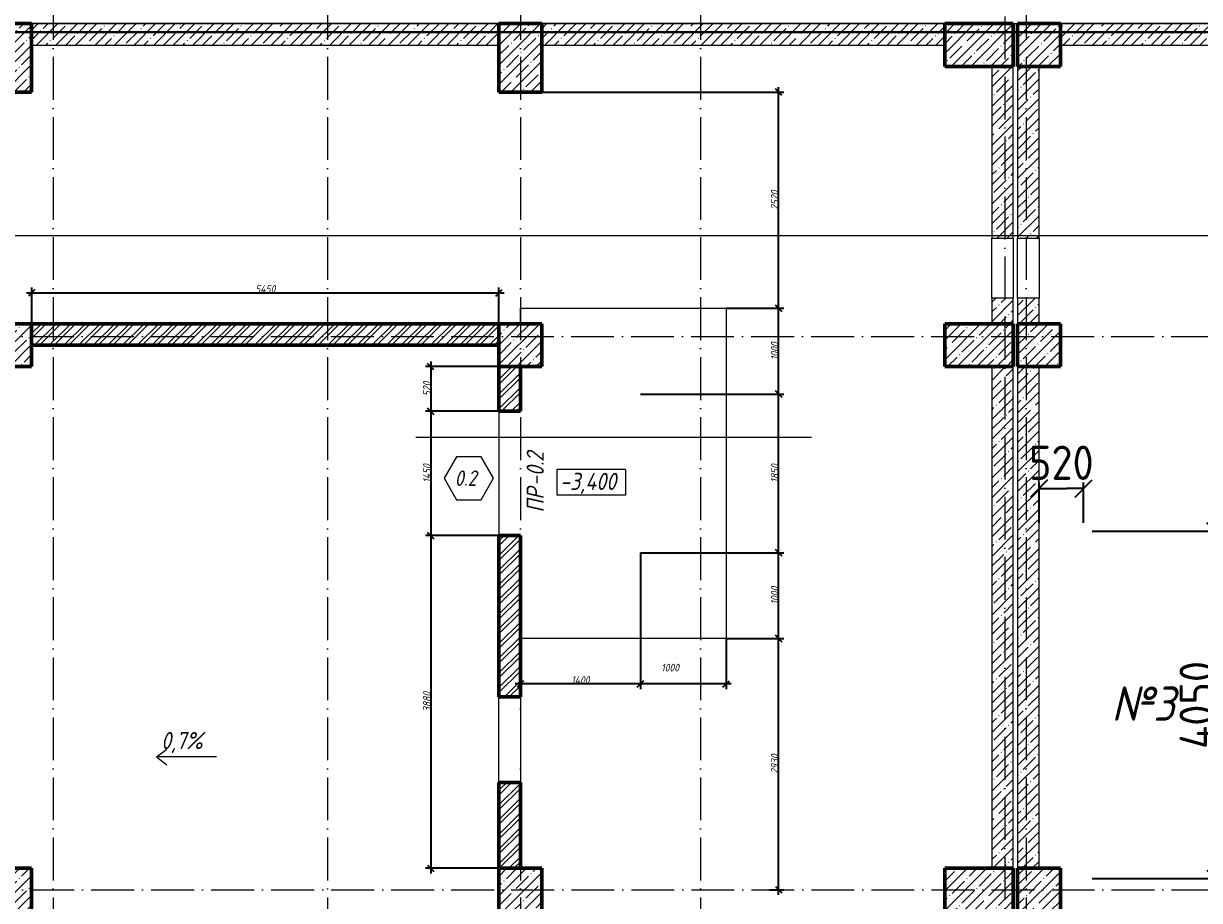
# Model space of a CAD drawing. Header units: millimetres. Extents: x -401725 to 250493, y 305116 to 802890.
# Drawn here: x -287596 to -273880, y 534472 to 544698 of the extents above; entities that cross this region are included whole.
import ezdxf

# ---------------------------------------------------------------- set-up
doc = ezdxf.new("R2010")
doc.units = ezdxf.units.MM
doc.linetypes.add('50_200_ШТРИХ_1Т_ш5_п1_п1_', pattern=[700, 500, -100, 0, -100])
for name, color, linetype, lineweight in [('A-____-____-DIMS', 7, 'Continuous', 9), ('A-DETL-GENF-OTLN-2', 7, 'Continuous', 5), ('A-DOOR-____-IDEN', 7, 'Continuous', 9), ('A-FLOR-____-OTLN', 7, 'Continuous', 9), ('A-GENM-____-IDEN', 7, 'Continuous', 9), ('A-GENM-____-OTLN', 7, 'Continuous', 9), ('A-WALL-____-MCUT-1', 7, 'Continuous', 9), ('A-WALL-____-MCUT-2', 7, 'Continuous', 50), ('A-WALL-____-OTLN', 7, 'Continuous', 9), ('A-WALL-____-PATT-1', 7, 'Continuous', 9), ('A-WALL-FNSH-MCUT-1', 7, 'Continuous', 9), ('G-____-____-DIMS', 7, 'Continuous', 9), ('G-____-____-TEXT', 7, 'Continuous', 9), ('S-COLS-____-MCUT', 7, 'Continuous', 50), ('S-COLS-____-OTLN', 7, 'Continuous', 9), ('S-GRID-____-OTLN-1', 7, '50_200_ШТРИХ_1Т_ш5_п1_п1_', 9), ('Текстовые примечания', 7, 'Continuous', 9)]:
    doc.layers.add(name, color=color, linetype=linetype, lineweight=lineweight)
for name, color, linetype, lineweight, true_color in [('A-DETL-GENF-OTLN-3', 9, 'Continuous', 9, 0x808080), ('A-WALL-____-OTLN-1', 7, 'Continuous', 9, 0x800000), ('A-WALL-____-PATT-2', 7, 'Continuous', 9, 0x787878), ('G-____-____-SYMB-1', 9, 'Continuous', 9, 0x808080)]:
    doc.layers.add(name, color=color, linetype=linetype, lineweight=lineweight, true_color=true_color)
doc.styles.add('ISOCPEUR_I', font='isocpeui.ttf', dxfattribs={"width": 0.9, "height": 2.5})
doc.styles.add('ISOCPEUR_I_2', font='isocpeui.ttf', dxfattribs={"width": 0.85, "height": 2.3})
doc.styles.add('ISOCPEUR_I_3', font='isocpeui.ttf', dxfattribs={"width": 0.85, "height": 2.2})
doc.styles.add('ISOCPEUR_I_4', font='isocpeui.ttf', dxfattribs={"width": 0.85, "height": 2})
doc.styles.add('ISOCPEUR_I_7', font='isocpeui.ttf', dxfattribs={"width": 0.9, "height": 90})
doc.styles.add('СПДС', font='isocpeur.ttf', dxfattribs={"width": 0.9})
doc.dimstyles.new('ISO-1_8_0_9К_СРЕДНИЙ_Кладочные', dxfattribs={"dimscale": 304.8, "dimtxt": 89.638306, "dimasz": 0.246063, "dimexe": 0.19685, "dimexo": 0, "dimgap": 0, "dimtad": 1, "dimdec": 3, "dimrnd": 0.001, "dimdsep": 46, "dimtxsty": 'ISOCPEUR_I_7', "dimblk1": 'OBLIQUE', "dimblk2": 'OBLIQUE', "dimsah": 1, "dimcen": 0.09, "dimdle": 0.19685, "dimazin": 0, "dimtfac": 1, "dimtdec": 4, "dimtix": 1, "dimtmove": 2, "dimatfit": 3, "dimfxl": 1, "dimtvp": 1, "dimtolj": 1, "dimtzin": 0, "dimarcsym": 2})
doc.dimstyles.new('ISO-1_8_0_9К_СРЕДНИЙ_Кладочные_2', dxfattribs={"dimscale": 304.8, "dimtxt": 89.638306, "dimasz": 0.246063, "dimexe": 0.19685, "dimexo": 0, "dimgap": 0, "dimtad": 1, "dimdec": 3, "dimrnd": 0.001, "dimdsep": 46, "dimtxsty": 'ISOCPEUR_I_7', "dimblk1": 'OBLIQUE', "dimblk2": 'OBLIQUE', "dimsah": 1, "dimcen": 0.09, "dimdle": 0.19685, "dimazin": 0, "dimtfac": 1, "dimtdec": 4, "dimtix": 1, "dimtmove": 1, "dimatfit": 3, "dimfxl": 1, "dimtvp": 1, "dimtolj": 1, "dimtzin": 0, "dimarcsym": 2})
doc.dimstyles.new('Размера А3', dxfattribs={"dimtxt": 200, "dimasz": 100, "dimexe": 70, "dimexo": 100, "dimgap": 20, "dimtad": 1, "dimdec": 0, "dimrnd": 10, "dimzin": 0, "dimdsep": 46, "dimtxsty": 'СПДС', "dimblk": 'ARROWHEAD_6', "dimcen": 1, "dimclrd": 256, "dimclre": 256, "dimclrt": 256, "dimazin": 0, "dimtfac": 1, "dimtdec": 0, "dimtmove": 2, "dimatfit": 3, "dimfxl": 1, "dimtolj": 1, "dimtzin": 0, "dimarcsym": 0})
pattern_1 = [(45, (-350751.34, 459015.94), (-85.53659, 85.53659), []), (45, (-350694.32, 459015.94), (-85.53659, 85.53659), [])]
pattern_2 = [(45, (-350751.34, 459015.94), (-114.04925, 114.04925), []), (45, (-350637.3, 459015.94), (-114.04925, 114.04925), [201.612, -40.322, 3.353, -36.97])]

# ---------------------------------------------------------------- blocks, each defined once
blk = doc.blocks.new('BSC_Колонна _Прямоугольная - 500х800-V86-АР1_Кладочный план подвала в осях 1-64_Ю-ЯЯ')
at = {"layer": 'S-COLS-____-OTLN'}
h = blk.add_hatch(dxfattribs=at)
h.set_pattern_fill('FP_102', color=256, style=0, pattern_type=2)
h.set_pattern_definition([(225, (63000, 85281.04), (114.04925, -114.04925), []), (225, (62885.95, 85281.04), (114.04925, -114.04925), [201.613, -40.323, 3.353, -36.97])])
h.paths.add_polyline_path([(250, 400), (-250, 400), (-250, -400), (250, -400)], flags=0)
at = {"layer": 'S-COLS-____-MCUT'}
for p, q in [((250, 400), (-250, 400)), ((-250, 400), (-250, -400)), ((250, -400), (250, 400)), ((-250, -400), (250, -400))]:
    blk.add_line(p, q, dxfattribs=at)
blk = doc.blocks.new('BSC_Колонна _Прямоугольная - 500х800-V87-АР1_Кладочный план подвала в осях 1-64_Ю-ЯЯ')
at = {"layer": 'S-COLS-____-OTLN'}
h = blk.add_hatch(dxfattribs=at)
h.set_pattern_fill('FP_103', color=256, style=0, pattern_type=2)
h.set_pattern_definition([(225, (68950, 85281.04), (114.04925, -114.04925), []), (225, (68835.95, 85281.04), (114.04925, -114.04925), [201.613, -40.323, 3.353, -36.97])])
h.paths.add_polyline_path([(250, 400), (-250, 400), (-250, -400), (250, -400)], flags=0)
at = {"layer": 'S-COLS-____-MCUT'}
for p, q in [((250, 400), (-250, 400)), ((-250, 400), (-250, -400)), ((250, -400), (250, 400)), ((-250, -400), (250, -400))]:
    blk.add_line(p, q, dxfattribs=at)
blk = doc.blocks.new('BSC_Колонна _Прямоугольная - 500х800-V88-АР1_Кладочный план подвала в осях 1-64_Ю-ЯЯ')
at = {"layer": 'S-COLS-____-OTLN'}
h = blk.add_hatch(dxfattribs=at)
h.set_pattern_fill('FP_104', color=256, style=0, pattern_type=2)
h.set_pattern_definition([(315, (-85431.04, 74300), (114.04925, 114.04925), []), (315, (-85431.04, 74185.95), (114.04925, 114.04925), [201.613, -40.323, 3.353, -36.97])])
h.paths.add_polyline_path([(-250, 400), (-250, -400), (250, -400), (250, 400)], flags=0)
at = {"layer": 'S-COLS-____-MCUT'}
for p, q in [((250, 400), (-250, 400)), ((-250, 400), (-250, -400)), ((250, -400), (250, 400)), ((-250, -400), (250, -400))]:
    blk.add_line(p, q, dxfattribs=at)
blk = doc.blocks.new('BSC_Колонна _Прямоугольная - 500х800-V89-АР1_Кладочный план подвала в осях 1-64_Ю-ЯЯ')
at = {"layer": 'S-COLS-____-OTLN'}
h = blk.add_hatch(dxfattribs=at)
h.set_pattern_fill('FP_105', color=256, style=0, pattern_type=2)
h.set_pattern_definition([(315, (-81931.04, 74300), (114.04925, 114.04925), []), (315, (-81931.04, 74185.95), (114.04925, 114.04925), [201.613, -40.323, 3.353, -36.97])])
h.paths.add_polyline_path([(-250, 400), (-250, -400), (250, -400), (250, 400)], flags=0)
at = {"layer": 'S-COLS-____-MCUT'}
for p, q in [((250, 400), (-250, 400)), ((-250, 400), (-250, -400)), ((250, -400), (250, 400)), ((-250, -400), (250, -400))]:
    blk.add_line(p, q, dxfattribs=at)
blk = doc.blocks.new('BSC_Колонна _Прямоугольная - 500х800-V90-АР1_Кладочный план подвала в осях 1-64_Ю-ЯЯ')
at = {"layer": 'S-COLS-____-OTLN'}
h = blk.add_hatch(dxfattribs=at)
h.set_pattern_fill('FP_106', color=256, style=0, pattern_type=2)
h.set_pattern_definition([(315, (-75581.04, 74300), (114.04925, 114.04925), []), (315, (-75581.04, 74185.95), (114.04925, 114.04925), [201.613, -40.323, 3.353, -36.97])])
h.paths.add_polyline_path([(-250, 400), (-250, -400), (250, -400), (250, 400)], flags=0)
at = {"layer": 'S-COLS-____-MCUT'}
for p, q in [((250, 400), (-250, 400)), ((-250, 400), (-250, -400)), ((250, -400), (250, 400)), ((-250, -400), (250, -400))]:
    blk.add_line(p, q, dxfattribs=at)
blk = doc.blocks.new('BSC_Колонна _Прямоугольная - 500х500-V102-АР1_Кладочный план подвала в осях 1-64_Ю-ЯЯ')
at = {"layer": 'S-COLS-____-OTLN'}
h = blk.add_hatch(dxfattribs=at)
h.set_pattern_fill('FP_118', color=256, style=0, pattern_type=2)
h.set_pattern_definition([(45, (-75000, -85431.04), (-114.04925, 114.04925), []), (45, (-74885.95, -85431.04), (-114.04925, 114.04925), [201.613, -40.323, 3.353, -36.97])])
h.paths.add_polyline_path([(-250, -250), (250, -250), (250, 250), (-250, 250)], flags=0)
at = {"layer": 'S-COLS-____-MCUT'}
for p, q in [((250, 250), (-250, 250)), ((-250, 250), (-250, -250)), ((250, -250), (250, 250)), ((-250, -250), (250, -250))]:
    blk.add_line(p, q, dxfattribs=at)
blk = doc.blocks.new('BSC_Колонна _Прямоугольная - 500х500-V103-АР1_Кладочный план подвала в осях 1-64_Ю-ЯЯ')
at = {"layer": 'S-COLS-____-OTLN'}
h = blk.add_hatch(dxfattribs=at)
h.set_pattern_fill('FP_119', color=256, style=0, pattern_type=2)
h.set_pattern_definition([(45, (-75000, -75581.04), (-114.04925, 114.04925), []), (45, (-74885.95, -75581.04), (-114.04925, 114.04925), [201.613, -40.323, 3.353, -36.97])])
h.paths.add_polyline_path([(-250, -250), (250, -250), (250, 250), (-250, 250)], flags=0)
at = {"layer": 'S-COLS-____-MCUT'}
for p, q in [((250, 250), (-250, 250)), ((-250, 250), (-250, -250)), ((250, -250), (250, 250)), ((-250, -250), (250, -250))]:
    blk.add_line(p, q, dxfattribs=at)
blk = doc.blocks.new('BSC_Колонна _Прямоугольная - 500х500-V157-АР1_Кладочный план подвала в осях 1-64_Ю-ЯЯ')
at = {"layer": 'S-COLS-____-OTLN'}
h = blk.add_hatch(dxfattribs=at)
h.set_pattern_fill('FP_174', color=256, style=0, pattern_type=2)
h.set_pattern_definition([(45, (-68950, -81931.04), (-114.04925, 114.04925), []), (45, (-68835.95, -81931.04), (-114.04925, 114.04925), [201.613, -40.323, 3.353, -36.97])])
h.paths.add_polyline_path([(-250, -250), (250, -250), (250, 250), (-250, 250)], flags=0)
at = {"layer": 'S-COLS-____-MCUT'}
for p, q in [((250, 250), (-250, 250)), ((-250, 250), (-250, -250)), ((250, -250), (250, 250)), ((-250, -250), (250, -250))]:
    blk.add_line(p, q, dxfattribs=at)
blk = doc.blocks.new('BSC_Колонна _Прямоугольная - 500х500-V158-АР1_Кладочный план подвала в осях 1-64_Ю-ЯЯ')
at = {"layer": 'S-COLS-____-OTLN'}
h = blk.add_hatch(dxfattribs=at)
h.set_pattern_fill('FP_175', color=256, style=0, pattern_type=2)
h.set_pattern_definition([(45, (-63000, -81931.04), (-114.04925, 114.04925), []), (45, (-62885.95, -81931.04), (-114.04925, 114.04925), [201.613, -40.323, 3.353, -36.97])])
h.paths.add_polyline_path([(-250, -250), (250, -250), (250, 250), (-250, 250)], flags=0)
at = {"layer": 'S-COLS-____-MCUT'}
for p, q in [((250, 250), (-250, 250)), ((-250, 250), (-250, -250)), ((250, -250), (250, 250)), ((-250, -250), (250, -250))]:
    blk.add_line(p, q, dxfattribs=at)
blk = doc.blocks.new('BSC_Колонна _Прямоугольная - 500х500-V160-АР1_Кладочный план подвала в осях 1-64_Ю-ЯЯ')
at = {"layer": 'S-COLS-____-OTLN'}
h = blk.add_hatch(dxfattribs=at)
h.set_pattern_fill('FP_177', color=256, style=0, pattern_type=2)
h.set_pattern_definition([(45, (-68950, -75581.04), (-114.04925, 114.04925), []), (45, (-68835.95, -75581.04), (-114.04925, 114.04925), [201.613, -40.323, 3.353, -36.97])])
h.paths.add_polyline_path([(-250, -250), (250, -250), (250, 250), (-250, 250)], flags=0)
at = {"layer": 'S-COLS-____-MCUT'}
for p, q in [((250, 250), (-250, 250)), ((-250, 250), (-250, -250)), ((250, -250), (250, 250)), ((-250, -250), (250, -250))]:
    blk.add_line(p, q, dxfattribs=at)
blk = doc.blocks.new('BSC_Колонна _Прямоугольная - 500х500-V161-АР1_Кладочный план подвала в осях 1-64_Ю-ЯЯ')
at = {"layer": 'S-COLS-____-OTLN'}
h = blk.add_hatch(dxfattribs=at)
h.set_pattern_fill('FP_178', color=256, style=0, pattern_type=2)
h.set_pattern_definition([(45, (-63000, -75581.04), (-114.04925, 114.04925), []), (45, (-62885.95, -75581.04), (-114.04925, 114.04925), [201.613, -40.323, 3.353, -36.97])])
h.paths.add_polyline_path([(-250, -250), (250, -250), (250, 250), (-250, 250)], flags=0)
at = {"layer": 'S-COLS-____-MCUT'}
for p, q in [((250, 250), (-250, 250)), ((-250, 250), (-250, -250)), ((250, -250), (250, 250)), ((-250, -250), (250, -250))]:
    blk.add_line(p, q, dxfattribs=at)
blk = doc.blocks.new('АР_Перемычка - АР_Перемычка-28769347-АР1_Кладочный план подвала в осях 1-64_Ю-ЯЯ')
at = {"layer": 'A-GENM-____-OTLN'}
blk.add_line((-250, -125), (-243, -125), dxfattribs=at)
blk = doc.blocks.new('DET_L_Имитация разреза_ISO2-5 - Верх-27490002-АР1_Кладочный план подвала в осях 1-64_Ю-ЯЯ')
at = {"layer": 'A-DETL-GENF-OTLN-3'}
blk.add_line((143, 0), (4757, 0), dxfattribs=at)
blk = doc.blocks.new('Высотные отметки - 9_5х3_5_h_-17668430-АР1_Кладочный план подвала в осях 1-64_Ю-ЯЯ')
at = {"layer": 'G-____-____-DIMS'}
for p, q in [((-4, 3), (-4, 0)), ((4, 3), (-4, 3)), ((4, 3), (4, 0)), ((4, 0), (-4, 0))]:
    blk.add_line(p, q, dxfattribs=at)
blk = doc.blocks.new('_Oblique')
at = {"color": 0, "linetype": 'ByBlock', "lineweight": -2}
blk.add_line((-0.5, -0.5), (0.5, 0.5), dxfattribs=at)
blk = doc.blocks.new('*D8441')
at = {"layer": 'A-____-____-DIMS', "color": 0, "lineweight": -2, "transparency": 16777216}
for p, q in [((-278789, 534537), (-278789, 537587)), ((-279401, 537527), (-278729, 537527)), ((-278895, 534597), (-278729, 534597))]:
    blk.add_line(p, q, dxfattribs=at)
at = {"layer": 'Defpoints', "color": 0, "transparency": 16777216}
for p in [(-279401, 537527), (-278789, 537527), (-278895, 534597)]:
    blk.add_point(p, dxfattribs=at)
at = {"layer": 'A-____-____-DIMS', "color": 0, "lineweight": -2, "transparency": 16777216, "xscale": 75, "yscale": 75, "zscale": 75}
for p, rotation in [((-278789, 537527), 90), ((-278789, 534597), 270)]:
    blk.add_blockref('_Oblique', p, dxfattribs=dict(at, rotation=rotation))
at = {"layer": 'A-____-____-DIMS', "color": 0, "transparency": 16777216, "insert": (-278834, 536062), "char_height": 90, "width": 546.1, "attachment_point": 5, "rotation": 90, "style": 'ISOCPEUR_I_7'}
blk.add_mtext('\\A1;2930', dxfattribs=at)
blk = doc.blocks.new('*D8442')
at = {"layer": 'A-____-____-DIMS', "color": 0, "lineweight": -2, "transparency": 16777216}
for p, q in [((-280401, 538527), (-278729, 538527)), ((-278789, 537467), (-278789, 538587)), ((-279401, 537527), (-278729, 537527))]:
    blk.add_line(p, q, dxfattribs=at)
at = {"layer": 'Defpoints', "color": 0, "transparency": 16777216}
for p in [(-280401, 538527), (-278789, 538527), (-279401, 537527)]:
    blk.add_point(p, dxfattribs=at)
at = {"layer": 'A-____-____-DIMS', "color": 0, "lineweight": -2, "transparency": 16777216, "xscale": 75, "yscale": 75, "zscale": 75}
for p, rotation in [((-278789, 538527), 90), ((-278789, 537527), 270)]:
    blk.add_blockref('_Oblique', p, dxfattribs=dict(at, rotation=rotation))
at = {"layer": 'A-____-____-DIMS', "color": 0, "transparency": 16777216, "insert": (-278834, 538027), "char_height": 90, "width": 504.73, "attachment_point": 5, "rotation": 90, "style": 'ISOCPEUR_I_7'}
blk.add_mtext('\\A1;1000', dxfattribs=at)
blk = doc.blocks.new('*D8443')
at = {"layer": 'A-____-____-DIMS', "color": 0, "lineweight": -2, "transparency": 16777216}
for p, q in [((-280401, 540377), (-278729, 540377)), ((-278789, 538467), (-278789, 540437)), ((-280401, 538527), (-278729, 538527))]:
    blk.add_line(p, q, dxfattribs=at)
at = {"layer": 'Defpoints', "color": 0, "transparency": 16777216}
for p in [(-280401, 540377), (-278789, 540377), (-280401, 538527)]:
    blk.add_point(p, dxfattribs=at)
at = {"layer": 'A-____-____-DIMS', "color": 0, "lineweight": -2, "transparency": 16777216, "xscale": 75, "yscale": 75, "zscale": 75}
for p, rotation in [((-278789, 540377), 90), ((-278789, 538527), 270)]:
    blk.add_blockref('_Oblique', p, dxfattribs=dict(at, rotation=rotation))
at = {"layer": 'A-____-____-DIMS', "color": 0, "transparency": 16777216, "insert": (-278834, 539452), "char_height": 90, "width": 504.73, "attachment_point": 5, "rotation": 90, "style": 'ISOCPEUR_I_7'}
blk.add_mtext('\\A1;1850', dxfattribs=at)
blk = doc.blocks.new('*D8444')
at = {"layer": 'A-____-____-DIMS', "color": 0, "lineweight": -2, "transparency": 16777216}
for p, q in [((-278789, 540317), (-278789, 541437)), ((-279401, 541377), (-278729, 541377)), ((-280401, 540377), (-278729, 540377))]:
    blk.add_line(p, q, dxfattribs=at)
at = {"layer": 'Defpoints', "color": 0, "transparency": 16777216}
for p in [(-279401, 541377), (-278789, 541377), (-280401, 540377)]:
    blk.add_point(p, dxfattribs=at)
at = {"layer": 'A-____-____-DIMS', "color": 0, "lineweight": -2, "transparency": 16777216, "xscale": 75, "yscale": 75, "zscale": 75}
for p, rotation in [((-278789, 541377), 90), ((-278789, 540377), 270)]:
    blk.add_blockref('_Oblique', p, dxfattribs=dict(at, rotation=rotation))
at = {"layer": 'A-____-____-DIMS', "color": 0, "transparency": 16777216, "insert": (-278834, 540877), "char_height": 90, "width": 504.73, "attachment_point": 5, "rotation": 90, "style": 'ISOCPEUR_I_7'}
blk.add_mtext('\\A1;1000', dxfattribs=at)
blk = doc.blocks.new('*D8445')
at = {"layer": 'A-____-____-DIMS', "color": 0, "lineweight": -2, "transparency": 16777216}
for p, q in [((-281551, 543897), (-278729, 543897)), ((-278789, 541317), (-278789, 543957)), ((-279401, 541377), (-278729, 541377))]:
    blk.add_line(p, q, dxfattribs=at)
at = {"layer": 'Defpoints', "color": 0, "transparency": 16777216}
for p in [(-281551, 543897), (-278789, 543897), (-279401, 541377)]:
    blk.add_point(p, dxfattribs=at)
at = {"layer": 'A-____-____-DIMS', "color": 0, "lineweight": -2, "transparency": 16777216, "xscale": 75, "yscale": 75, "zscale": 75}
for p, rotation in [((-278789, 543897), 90), ((-278789, 541377), 270)]:
    blk.add_blockref('_Oblique', p, dxfattribs=dict(at, rotation=rotation))
at = {"layer": 'A-____-____-DIMS', "color": 0, "transparency": 16777216, "insert": (-278834, 542637), "char_height": 90, "width": 546.1, "attachment_point": 5, "rotation": 90, "style": 'ISOCPEUR_I_7'}
blk.add_mtext('\\A1;2520', dxfattribs=at)
blk = doc.blocks.new('*D8446')
at = {"layer": 'A-____-____-DIMS', "color": 0, "lineweight": -2, "transparency": 16777216}
for p, q in [((-280401, 538527), (-280401, 536937)), ((-279401, 537527), (-279401, 536937)), ((-279341, 536997), (-280461, 536997))]:
    blk.add_line(p, q, dxfattribs=at)
at = {"layer": 'Defpoints', "color": 0, "transparency": 16777216}
for p in [(-280401, 538527), (-279401, 537527), (-280401, 536997)]:
    blk.add_point(p, dxfattribs=at)
at = {"layer": 'A-____-____-DIMS', "color": 0, "lineweight": -2, "transparency": 16777216, "xscale": 75, "yscale": 75, "zscale": 75, "rotation": 180}
blk.add_blockref('_Oblique', (-280401, 536997), dxfattribs=at)
at = {"layer": 'A-____-____-DIMS', "color": 0, "lineweight": -2, "transparency": 16777216, "xscale": 75, "yscale": 75, "zscale": 75}
blk.add_blockref('_Oblique', (-279401, 536997), dxfattribs=at)
at = {"layer": 'A-____-____-DIMS', "color": 0, "transparency": 16777216, "insert": (-280158, 537232), "char_height": 90, "width": 504.73, "attachment_point": 1, "line_spacing_factor": 1.149209, "style": 'ISOCPEUR_I_7'}
blk.add_mtext('\\A1;1000', dxfattribs=at)
blk = doc.blocks.new('*D8447')
at = {"layer": 'A-____-____-DIMS', "color": 0, "lineweight": -2, "transparency": 16777216}
for p, q in [((-280401, 538527), (-280401, 536937)), ((-281801, 536891), (-281801, 537057)), ((-280341, 536997), (-281861, 536997))]:
    blk.add_line(p, q, dxfattribs=at)
at = {"layer": 'Defpoints', "color": 0, "transparency": 16777216}
for p in [(-280401, 538527), (-281801, 536997), (-281801, 536891)]:
    blk.add_point(p, dxfattribs=at)
at = {"layer": 'A-____-____-DIMS', "color": 0, "lineweight": -2, "transparency": 16777216, "xscale": 75, "yscale": 75, "zscale": 75, "rotation": 180}
blk.add_blockref('_Oblique', (-281801, 536997), dxfattribs=at)
at = {"layer": 'A-____-____-DIMS', "color": 0, "lineweight": -2, "transparency": 16777216, "xscale": 75, "yscale": 75, "zscale": 75}
blk.add_blockref('_Oblique', (-280401, 536997), dxfattribs=at)
at = {"layer": 'A-____-____-DIMS', "color": 0, "transparency": 16777216, "insert": (-281101, 537042), "char_height": 90, "width": 521.28, "attachment_point": 5, "style": 'ISOCPEUR_I_7'}
blk.add_mtext('\\A1;1400', dxfattribs=at)
blk = doc.blocks.new('Марка проема - марка проема-27336095-АР1_Кладочный план подвала в осях 1-64_Ю-ЯЯ')
at = {"layer": 'A-DOOR-____-IDEN'}
for p, q in [((-1.44, 0.16), (-2.88, -2.33)), ((1.44, 0.16), (-1.44, 0.16)), ((2.88, -2.33), (1.44, 0.16)), ((-2.88, -2.33), (-1.44, -4.82)), ((1.44, -4.82), (2.88, -2.33)), ((-1.44, -4.82), (1.44, -4.82))]:
    blk.add_line(p, q, dxfattribs=at)
blk = doc.blocks.new('*D8350')
at = {"layer": 'A-____-____-DIMS', "color": 0, "lineweight": -2, "transparency": 16777216}
for p, q in [((-287561, 541558), (-281991, 541558)), ((-287501, 541197), (-287501, 541618)), ((-282051, 541197), (-282051, 541618))]:
    blk.add_line(p, q, dxfattribs=at)
at = {"layer": 'Defpoints', "color": 0, "transparency": 16777216}
for p in [(-282051, 541558), (-287501, 541197), (-282051, 541197)]:
    blk.add_point(p, dxfattribs=at)
at = {"layer": 'A-____-____-DIMS', "color": 0, "lineweight": -2, "transparency": 16777216, "xscale": 75, "yscale": 75, "zscale": 75, "rotation": 180}
blk.add_blockref('_Oblique', (-287501, 541558), dxfattribs=at)
at = {"layer": 'A-____-____-DIMS', "color": 0, "lineweight": -2, "transparency": 16777216, "xscale": 75, "yscale": 75, "zscale": 75}
blk.add_blockref('_Oblique', (-282051, 541558), dxfattribs=at)
at = {"layer": 'A-____-____-DIMS', "color": 0, "transparency": 16777216, "insert": (-284776, 541603), "char_height": 90, "width": 562.65, "attachment_point": 5, "style": 'ISOCPEUR_I_7'}
blk.add_mtext('\\A1;5450', dxfattribs=at)
blk = doc.blocks.new('*D8356')
at = {"layer": 'A-____-____-DIMS', "color": 0, "lineweight": -2, "transparency": 16777216}
for p, q in [((-282846, 540757), (-282846, 540117)), ((-282051, 540697), (-282906, 540697)), ((-282059, 540177), (-282906, 540177))]:
    blk.add_line(p, q, dxfattribs=at)
at = {"layer": 'Defpoints', "color": 0, "transparency": 16777216}
for p in [(-282051, 540697), (-282846, 540177), (-282059, 540177)]:
    blk.add_point(p, dxfattribs=at)
at = {"layer": 'A-____-____-DIMS', "color": 0, "lineweight": -2, "transparency": 16777216, "xscale": 75, "yscale": 75, "zscale": 75}
for p, rotation in [((-282846, 540697), 90), ((-282846, 540177), 270)]:
    blk.add_blockref('_Oblique', p, dxfattribs=dict(at, rotation=rotation))
at = {"layer": 'A-____-____-DIMS', "color": 0, "transparency": 16777216, "insert": (-282891, 540437), "char_height": 90, "width": 409.58, "attachment_point": 5, "rotation": 90, "style": 'ISOCPEUR_I_7'}
blk.add_mtext('\\A1;520', dxfattribs=at)
blk = doc.blocks.new('*D8357')
at = {"layer": 'A-____-____-DIMS', "color": 0, "lineweight": -2, "transparency": 16777216}
for p, q in [((-282059, 540177), (-282906, 540177)), ((-282846, 540237), (-282846, 538667)), ((-282059, 538727), (-282906, 538727))]:
    blk.add_line(p, q, dxfattribs=at)
at = {"layer": 'Defpoints', "color": 0, "transparency": 16777216}
for p in [(-282059, 540177), (-282846, 538727), (-282059, 538727)]:
    blk.add_point(p, dxfattribs=at)
at = {"layer": 'A-____-____-DIMS', "color": 0, "lineweight": -2, "transparency": 16777216, "xscale": 75, "yscale": 75, "zscale": 75}
for p, rotation in [((-282846, 540177), 90), ((-282846, 538727), 270)]:
    blk.add_blockref('_Oblique', p, dxfattribs=dict(at, rotation=rotation))
at = {"layer": 'A-____-____-DIMS', "color": 0, "transparency": 16777216, "insert": (-282891, 539452), "char_height": 90, "width": 521.28, "attachment_point": 5, "rotation": 90, "style": 'ISOCPEUR_I_7'}
blk.add_mtext('\\A1;1450', dxfattribs=at)
blk = doc.blocks.new('*D8358')
at = {"layer": 'A-____-____-DIMS', "color": 0, "lineweight": -2, "transparency": 16777216}
for p, q in [((-282059, 538727), (-282906, 538727)), ((-282846, 538787), (-282846, 534787)), ((-282051, 534847), (-282906, 534847))]:
    blk.add_line(p, q, dxfattribs=at)
at = {"layer": 'Defpoints', "color": 0, "transparency": 16777216}
for p in [(-282059, 538727), (-282846, 534847), (-282051, 534847)]:
    blk.add_point(p, dxfattribs=at)
at = {"layer": 'A-____-____-DIMS', "color": 0, "lineweight": -2, "transparency": 16777216, "xscale": 75, "yscale": 75, "zscale": 75}
for p, rotation in [((-282846, 538727), 90), ((-282846, 534847), 270)]:
    blk.add_blockref('_Oblique', p, dxfattribs=dict(at, rotation=rotation))
at = {"layer": 'A-____-____-DIMS', "color": 0, "transparency": 16777216, "insert": (-282891, 536787), "char_height": 90, "width": 546.1, "attachment_point": 5, "rotation": 90, "style": 'ISOCPEUR_I_7'}
blk.add_mtext('\\A1;3880', dxfattribs=at)
blk = doc.blocks.new('ARROWHEAD_6')
at = {"color": 0, "linetype": 'Continuous'}
for p, q in [((0, 0), (-1, 0)), ((-0.5, -0.5), (0.5, 0.5))]:
    blk.add_line(p, q, dxfattribs=at)
blk = doc.blocks.new('*D8540')
at = {"lineweight": -2, "transparency": 16777216}
for p, q in [((-275131, 538777), (-273622, 538777)), ((-273692, 534927), (-273692, 538577)), ((-275131, 534727), (-273622, 534727))]:
    blk.add_line(p, q, dxfattribs=at)
at = {"layer": 'Defpoints', "color": 0, "transparency": 16777216}
for p in [(-275231, 538777), (-273692, 538777), (-275231, 534727)]:
    blk.add_point(p, dxfattribs=at)
at = {"lineweight": -2, "transparency": 16777216, "xscale": 200, "yscale": 200, "zscale": 200}
for p, rotation in [((-273692, 538777), 90), ((-273692, 534727), 270)]:
    blk.add_blockref('ARROWHEAD_6', p, dxfattribs=dict(at, rotation=rotation))
at = {"lineweight": 25, "transparency": 16777216, "insert": (-273912, 536752), "char_height": 400, "attachment_point": 5, "rotation": 90, "style": 'СПДС'}
blk.add_mtext('\\A1;4050', dxfattribs=at)
blk = doc.blocks.new('*D8541')
at = {"lineweight": -2, "transparency": 16777216}
for p, q in [((-275751, 538877), (-275751, 539346)), ((-275231, 538877), (-275231, 539346)), ((-275551, 539276), (-275431, 539276))]:
    blk.add_line(p, q, dxfattribs=at)
at = {"layer": 'Defpoints', "color": 0, "transparency": 16777216}
for p in [(-275231, 539276), (-275751, 538777), (-275231, 538777)]:
    blk.add_point(p, dxfattribs=at)
at = {"lineweight": -2, "transparency": 16777216, "xscale": 200, "yscale": 200, "zscale": 200, "rotation": 180}
blk.add_blockref('ARROWHEAD_6', (-275751, 539276), dxfattribs=at)
at = {"lineweight": -2, "transparency": 16777216, "xscale": 200, "yscale": 200, "zscale": 200}
blk.add_blockref('ARROWHEAD_6', (-275231, 539276), dxfattribs=at)
at = {"lineweight": 25, "transparency": 16777216, "insert": (-275491, 539576), "char_height": 400, "attachment_point": 5, "style": 'СПДС'}
blk.add_mtext('\\A1;520', dxfattribs=at)

msp = doc.modelspace()

# ---------------------------------------------------------------- hatches: boundary and pattern name
at = {"layer": 'A-WALL-____-PATT-1'}
h = msp.add_hatch(dxfattribs=at)
h.set_pattern_fill('FP_1', color=256, style=0, pattern_type=2)
h.set_pattern_definition(pattern_2)
h.paths.add_polyline_path([(-282051.3432, 544446.983), (-282051.3432, 544696.983), (-287501.3432, 544696.983), (-287501.3432, 544446.983), (-287136.6237, 544446.983)], flags=0)
h = msp.add_hatch(dxfattribs=at)
h.set_pattern_fill('FP_1', color=256, style=0, pattern_type=2)
h.set_pattern_definition(pattern_2)
h.paths.add_polyline_path([(-276851.3432, 544446.983), (-276851.3432, 544696.983), (-281551.3432, 544696.983), (-281551.3432, 544446.983), (-280066.7563, 544446.983)], flags=0)
h = msp.add_hatch(dxfattribs=at)
h.set_pattern_fill('FP_1', color=256, style=0, pattern_type=2)
h.set_pattern_definition(pattern_2)
h.paths.add_polyline_path([(-275501.3432, 544446.983), (-273251.3432, 544446.983), (-273251.3432, 544696.983), (-275501.3432, 544696.983)], flags=0)
h = msp.add_hatch(dxfattribs=at)
h.set_pattern_fill('FP_1', color=256, style=0, pattern_type=2)
h.set_pattern_definition(pattern_2)
h.paths.add_polyline_path([(-276051.3432, 541196.983), (-276051.3432, 541496.983), (-276301.3432, 541496.983), (-276301.3432, 541196.983)], flags=0)
h.paths.add_polyline_path([(-276051.3432, 542196.983), (-276051.3432, 544196.983), (-276301.3432, 544196.983), (-276301.3432, 542196.983)], flags=0)
h = msp.add_hatch(dxfattribs=at)
h.set_pattern_fill('FP_1', color=256, style=0, pattern_type=2)
h.set_pattern_definition(pattern_2)
h.paths.add_polyline_path([(-276001.3432, 541196.983), (-275751.3432, 541196.983), (-275751.3432, 541496.983), (-276001.3432, 541496.983)], flags=0)
h.paths.add_polyline_path([(-276001.3432, 542196.983), (-275751.3432, 542196.983), (-275751.3432, 544196.983), (-276001.3432, 544196.983)], flags=0)
h = msp.add_hatch(dxfattribs=at)
h.set_pattern_fill('FP_1', color=256, style=0, pattern_type=2)
h.set_pattern_definition(pattern_2)
h.paths.add_polyline_path([(-276301.3432, 534846.983), (-276051.3432, 534846.983), (-276051.3432, 540696.983), (-276301.3432, 540696.983), (-276301.3432, 538842.9958)], flags=0)
h = msp.add_hatch(dxfattribs=at)
h.set_pattern_fill('FP_1', color=256, style=0, pattern_type=2)
h.set_pattern_definition(pattern_2)
h.paths.add_polyline_path([(-276001.3432, 534846.983), (-275751.3432, 534846.983), (-275751.3432, 540696.983), (-276001.3432, 540696.983), (-276001.3432, 538842.9958)], flags=0)
at = {"layer": 'A-WALL-____-PATT-2'}
h = msp.add_hatch(dxfattribs=at)
h.set_pattern_fill('FP_53', color=256, style=0, pattern_type=2)
h.set_pattern_definition(pattern_1)
h.paths.add_polyline_path([(-287501.3432, 540946.983), (-282051.3432, 540946.983), (-282051.3432, 541196.983), (-287501.3432, 541196.983)], flags=0)
h = msp.add_hatch(dxfattribs=at)
h.set_pattern_fill('FP_53', color=256, style=0, pattern_type=2)
h.set_pattern_definition(pattern_1)
h.paths.add_polyline_path([(-281801.3432, 534846.983), (-281801.3432, 535846.983), (-282051.3432, 535846.983), (-282051.3432, 534846.983)], flags=0)
h.paths.add_polyline_path([(-282051.3432, 536846.983), (-281801.3432, 536846.983), (-281801.3432, 538726.983), (-282051.3432, 538726.983)], flags=0)
h.paths.add_polyline_path([(-281801.3432, 540176.983), (-281801.3432, 540696.983), (-282051.3432, 540696.983), (-282051.3432, 540176.983)], flags=0)
at = {"layer": 'S-COLS-____-OTLN'}
h = msp.add_hatch(dxfattribs=at)
h.set_pattern_fill('FP_1', color=256, style=0, pattern_type=2)
h.set_pattern_definition(pattern_2)
h.paths.add_polyline_path([(-275501.3432, 540696.983), (-275501.3432, 541196.983), (-276001.3432, 541196.983), (-276001.3432, 540696.983)], flags=0)

# ---------------------------------------------------------------- linework, layer by layer
at = {"layer": 'A-FLOR-____-OTLN'}
for p, q in [((-281801.3432, 541376.983), (-279401.3432, 541376.983)), ((-281801.3432, 541196.983), (-281801.3432, 541376.983)), ((-279401.3432, 541376.983), (-279401.3432, 537526.983)), ((-282051.3432, 540176.983), (-282051.3432, 538726.983)), ((-279401.3432, 537526.983), (-281801.3432, 537526.983))]:
    msp.add_line(p, q, dxfattribs=at)
at = {"layer": 'A-WALL-____-MCUT-1'}
for p, q in [((-282051.3432, 544696.983), (-287501.3432, 544696.983)), ((-276851.3432, 544696.983), (-281551.3432, 544696.983)), ((-275501.3432, 544696.983), (-273251.3432, 544696.983)), ((-273251.3432, 544696.983), (-275501.3432, 544696.983)), ((-287501.3432, 544446.983), (-282051.3432, 544446.983)), ((-281551.3432, 544446.983), (-276851.3432, 544446.983)), ((-275501.3432, 544446.983), (-273251.3432, 544446.983)), ((-276301.3432, 544196.983), (-276301.3432, 542196.983)), ((-276051.3432, 542196.983), (-276051.3432, 544196.983)), ((-276001.3432, 544196.983), (-276001.3432, 542196.983)), ((-275751.3432, 542196.983), (-275751.3432, 544196.983)), ((-276301.3432, 542196.983), (-276051.3432, 542196.983)), ((-276001.3432, 542196.983), (-275751.3432, 542196.983)), ((-276051.3432, 541496.983), (-276301.3432, 541496.983)), ((-276301.3432, 541496.983), (-276301.3432, 541196.983)), ((-276051.3432, 541196.983), (-276051.3432, 541496.983)), ((-275751.3432, 541496.983), (-276001.3432, 541496.983)), ((-276001.3432, 541496.983), (-276001.3432, 541196.983)), ((-275751.3432, 541196.983), (-275751.3432, 541496.983)), ((-276001.3432, 541196.983), (-275751.3432, 541196.983)), ((-276301.3432, 540696.983), (-276301.3432, 534846.983)), ((-276051.3432, 534846.983), (-276051.3432, 540696.983)), ((-276001.3432, 540696.983), (-276001.3432, 534846.983)), ((-275751.3432, 540696.983), (-276001.3432, 540696.983)), ((-275751.3432, 534846.983), (-275751.3432, 540696.983))]:
    msp.add_line(p, q, dxfattribs=at)
at = {"layer": 'A-WALL-____-MCUT-2'}
for p, q in [((-282051.3432, 541196.983), (-287501.3432, 541196.983)), ((-287501.3432, 540946.983), (-282051.3432, 540946.983)), ((-282051.3432, 540696.983), (-282051.3432, 540176.983)), ((-281801.3432, 540176.983), (-281801.3432, 540696.983)), ((-282051.3432, 540176.983), (-281801.3432, 540176.983)), ((-281801.3432, 538726.983), (-282051.3432, 538726.983)), ((-282051.3432, 538726.983), (-282051.3432, 536846.983)), ((-281801.3432, 536846.983), (-281801.3432, 538726.983)), ((-282051.3432, 536846.983), (-281801.3432, 536846.983)), ((-281801.3432, 535846.983), (-282051.3432, 535846.983)), ((-282051.3432, 535846.983), (-282051.3432, 534846.983)), ((-281801.3432, 534846.983), (-281801.3432, 535846.983))]:
    msp.add_line(p, q, dxfattribs=at)
at = {"layer": 'A-WALL-____-OTLN'}
for p, q in [((-276301.3432, 541496.983), (-276301.3432, 542196.983)), ((-276051.3432, 542196.983), (-276051.3432, 541496.983)), ((-276001.3432, 541496.983), (-276001.3432, 542196.983)), ((-275751.3432, 542196.983), (-275751.3432, 541496.983))]:
    msp.add_line(p, q, dxfattribs=at)
at = {"layer": 'A-WALL-____-OTLN-1'}
for p, q in [((-282051.3432, 535846.983), (-282051.3432, 536846.983)), ((-281801.3432, 536846.983), (-281801.3432, 535846.983))]:
    msp.add_line(p, q, dxfattribs=at)
at = {"layer": 'A-WALL-FNSH-MCUT-1'}
for p, q in [((-287501.3432, 544696.983), (-282051.3432, 544696.983)), ((-281551.3432, 544696.983), (-276851.3432, 544696.983)), ((-276051.3432, 544696.983), (-276001.3432, 544696.983))]:
    msp.add_line(p, q, dxfattribs=at)
at = {"layer": 'G-____-____-DIMS'}
for p, q in [((-286045.3236, 536145.7037), (-285925.3236, 536237.7829)), ((-286045.3236, 536145.7037), (-285925.3236, 536053.6244)), ((-285345.3236, 536145.7037), (-286045.3236, 536145.7037))]:
    msp.add_line(p, q, dxfattribs=at)
at = {"layer": 'G-____-____-SYMB-1'}
msp.add_line((-355613.4461, 542224.9935), (-246620.9926, 542224.9935), dxfattribs=at)
at = {"layer": 'S-COLS-____-MCUT'}
for p, q in [((-275501.3432, 541196.983), (-276001.3432, 541196.983)), ((-276001.3432, 541196.983), (-276001.3432, 540696.983)), ((-275501.3432, 540696.983), (-275501.3432, 541196.983)), ((-276001.3432, 540696.983), (-275501.3432, 540696.983))]:
    msp.add_line(p, q, dxfattribs=at)
at = {"layer": 'S-GRID-____-OTLN-1'}
for p, q in [((-287251.3432, 549908.7924), (-287251.3432, 512071.8678)), ((-284051.3432, 549908.7924), (-284051.3432, 511907.5288)), ((-281801.3432, 549908.7924), (-281801.3432, 499110.3507)), ((-279701.3432, 549908.7924), (-279701.3432, 499110.3507)), ((-275901.3432, 549908.7924), (-275901.3432, 499110.3507)), ((-276151.3432, 549680.9515), (-276151.3432, 499429.186)), ((-246676.9366, 544596.983), (-355420.1134, 544596.983)), ((-355420.1134, 541046.983), (-246676.9366, 541046.983)), ((-301509.3255, 534596.983), (-246676.9366, 534596.983))]:
    msp.add_line(p, q, dxfattribs=at)
at = {"layer": 'Текстовые примечания', "color": 1, "lineweight": 30}
msp.add_lwpolyline([(-19349.125, 544596.983), (-401724.6123, 544596.983)], dxfattribs=at)

# ---------------------------------------------------------------- block references
at = {"layer": 'A-DETL-GENF-OTLN-2'}
msp.add_blockref('DET_L_Имитация разреза_ISO2-5 - Верх-27490002-АР1_Кладочный план подвала в осях 1-64_Ю-ЯЯ', (-283163.6864, 539874.9734), dxfattribs=at)
at = {"layer": 'A-DOOR-____-IDEN', "xscale": 99.99999999999993, "yscale": 99.99999999999993, "zscale": 99.99999999999993}
msp.add_blockref('Марка проема - марка проема-27336095-АР1_Кладочный план подвала в осях 1-64_Ю-ЯЯ', (-282400.7396, 539627.547), dxfattribs=at)
at = {"layer": 'A-GENM-____-OTLN', "rotation": 269.9999999999999}
msp.add_blockref('АР_Перемычка - АР_Перемычка-28769347-АР1_Кладочный план подвала в осях 1-64_Ю-ЯЯ', (-281926.3432, 540176.983), dxfattribs=at)
at = {"layer": 'G-____-____-DIMS', "xscale": 99.99999999999993, "yscale": 99.99999999999993, "zscale": 99.99999999999993}
msp.add_blockref('Высотные отметки - 9_5х3_5_h_-17668430-АР1_Кладочный план подвала в осях 1-64_Ю-ЯЯ', (-280976.1521, 539197.7959), dxfattribs=at)
at = {"layer": 'S-COLS-____-OTLN'}
for name, p, rotation in [('BSC_Колонна _Прямоугольная - 500х800-V86-АР1_Кладочный план подвала в осях 1-64_Ю-ЯЯ', (-287751.3432, 544296.983), 180), ('BSC_Колонна _Прямоугольная - 500х800-V87-АР1_Кладочный план подвала в осях 1-64_Ю-ЯЯ', (-281801.3432, 544296.983), 180), ('BSC_Колонна _Прямоугольная - 500х800-V88-АР1_Кладочный план подвала в осях 1-64_Ю-ЯЯ', (-276451.3432, 544446.983), 89.9999999999999), ('BSC_Колонна _Прямоугольная - 500х800-V89-АР1_Кладочный план подвала в осях 1-64_Ю-ЯЯ', (-276451.3432, 540946.983), 89.9999999999999), ('BSC_Колонна _Прямоугольная - 500х800-V90-АР1_Кладочный план подвала в осях 1-64_Ю-ЯЯ', (-276451.3432, 534596.983), 89.9999999999999)]:
    msp.add_blockref(name, p, dxfattribs=dict(at, rotation=rotation))
for name, p in [('BSC_Колонна _Прямоугольная - 500х500-V102-АР1_Кладочный план подвала в осях 1-64_Ю-ЯЯ', (-275751.3432, 544446.983)), ('BSC_Колонна _Прямоугольная - 500х500-V158-АР1_Кладочный план подвала в осях 1-64_Ю-ЯЯ', (-287751.3432, 540946.983)), ('BSC_Колонна _Прямоугольная - 500х500-V157-АР1_Кладочный план подвала в осях 1-64_Ю-ЯЯ', (-281801.3432, 540946.983)), ('BSC_Колонна _Прямоугольная - 500х500-V161-АР1_Кладочный план подвала в осях 1-64_Ю-ЯЯ', (-287751.3432, 534596.983)), ('BSC_Колонна _Прямоугольная - 500х500-V160-АР1_Кладочный план подвала в осях 1-64_Ю-ЯЯ', (-281801.3432, 534596.983)), ('BSC_Колонна _Прямоугольная - 500х500-V103-АР1_Кладочный план подвала в осях 1-64_Ю-ЯЯ', (-275751.3432, 534596.983))]:
    msp.add_blockref(name, p, dxfattribs=at)

# ---------------------------------------------------------------- texts
at = {"layer": 'A-DOOR-____-IDEN', "insert": (-282566.5287, 539486.3665), "char_height": 180, "width": 353.544187, "attachment_point": 1, "style": 'ISOCPEUR_I_4'}
msp.add_mtext('0.2', dxfattribs=at)
at = {"layer": 'A-GENM-____-IDEN', "char_height": 200, "attachment_point": 1, "rotation": 90, "style": 'ISOCPEUR_I_2'}
for s, insert, width in [('-0.2', (-281727.6232, 539305.2704), 548.35425), ('ПР', (-281727.6232, 538995.7079), 375.18975)]:
    msp.add_mtext(s, dxfattribs=dict(at, insert=insert, width=width))
at = {"layer": 'G-____-____-DIMS', "char_height": 200, "attachment_point": 1, "line_spacing_factor": 1.149209}
for s, insert, width, style in [('-3,400', (-281336.6854, 539459.087), 865.279833, 'ISOCPEUR_I_2'), ('0,7%', (-285990.1243, 536436.9948), 707.521631, 'ISOCPEUR_I_3')]:
    msp.add_mtext(s, dxfattribs=dict(at, insert=insert, width=width, style=style))
at = {"layer": 'G-____-____-TEXT', "insert": (-274905.5191, 536967.3049), "char_height": 400, "width": 2763.416813, "attachment_point": 1, "style": 'ISOCPEUR_I'}
msp.add_mtext('№3', dxfattribs=at)

# ---------------------------------------------------------------- dimensions: what is measured, and where the dimension line sits
at = {"lineweight": 25}
dim = msp.add_linear_dim(base=(-275231.3432, 539275.8176), p1=(-275751.3432, 538776.983), p2=(-275231.3432, 538776.983), dimstyle='Размера А3', override={"dimtxt": 400, "dimasz": 200}, dxfattribs=at)
dim.commit()
dim.dimension.update_dxf_attribs({"geometry": '*D8541', "text_midpoint": (-275491.3432, 539575.8176)})
dim = msp.add_linear_dim(base=(-273691.6012, 538776.983), p1=(-275231.3432, 534726.983), p2=(-275231.3432, 538776.983), angle=90, dimstyle='Размера А3', override={"dimtxt": 400, "dimasz": 200}, dxfattribs=at)
dim.commit()
dim.dimension.update_dxf_attribs({"geometry": '*D8540', "text_midpoint": (-273911.6012, 536751.983)})
at = {"layer": 'A-____-____-DIMS'}
for base, p1, p2, override, picture, middle in [((-278788.6382, 543896.983), (-279401.3432, 541376.983), (-281551.3432, 543896.983), {"dimtxt": 400, "dimpost": '<>', "dimfxl": 3312.536792}, '*D8445', (-278833.6382, 542636.983)), ((-278788.6382, 541376.983), (-280401.3432, 540376.983), (-279401.3432, 541376.983), {"dimtxt": 400, "dimpost": '<>', "dimfxl": 1414.213562}, '*D8444', (-278833.6382, 540876.983)), ((-282846.4571, 540176.983), (-282051.3432, 540696.983), (-282059.3432, 540176.983), {"dimtxt": 400, "dimpost": '<>', "dimfxl": 520.061535}, '*D8356', (-282891.4571, 540436.983)), ((-278788.6382, 540376.983), (-280401.3432, 538526.983), (-280401.3432, 540376.983), {"dimtxt": 400, "dimpost": '<>', "dimfxl": 1850}, '*D8443', (-278833.6382, 539451.983)), ((-282846.4571, 538726.983), (-282059.3432, 540176.983), (-282059.3432, 538726.983), {"dimtxt": 400, "dimpost": '<>', "dimfxl": 1450}, '*D8357', (-282891.4571, 539451.983)), ((-282846.4571, 534846.983), (-282059.3432, 538726.983), (-282051.3432, 534846.983), {"dimtxt": 400, "dimpost": '<>', "dimfxl": 3880.008247}, '*D8358', (-282891.4571, 536786.983)), ((-278788.6382, 538526.983), (-279401.3432, 537526.983), (-280401.3432, 538526.983), {"dimtxt": 400, "dimpost": '<>', "dimfxl": 1414.213562}, '*D8442', (-278833.6382, 538026.983)), ((-278788.6382, 537526.983), (-278894.7042, 534596.983), (-279401.3432, 537526.983), {"dimtxt": 400, "dimpost": '<>', "dimfxl": 2973.479962}, '*D8441', (-278833.6382, 536061.983))]:
    dim = msp.add_linear_dim(base=base, p1=p1, p2=p2, angle=90, dimstyle='ISO-1_8_0_9К_СРЕДНИЙ_Кладочные', override=override, dxfattribs=at)
    dim.commit()
    dim.dimension.update_dxf_attribs({"geometry": picture, "text_midpoint": middle})
for base, p1, p2, override, picture, middle in [((-282051.3432, 541557.5046), (-287501.3432, 541196.983), (-282051.3432, 541196.983), {"dimtxt": 400, "dimpost": '<>', "dimfxl": 5450}, '*D8350', (-284776.3432, 541602.5046)), ((-281801.3432, 536997.3195), (-280401.3432, 538526.983), (-281801.3432, 536891.2535), {"dimtxt": 400, "dimpost": '<>', "dimfxl": 2153.046859}, '*D8447', (-281101.3432, 537042.3195))]:
    dim = msp.add_linear_dim(base=base, p1=p1, p2=p2, dimstyle='ISO-1_8_0_9К_СРЕДНИЙ_Кладочные', override=override, dxfattribs=at)
    dim.commit()
    dim.dimension.update_dxf_attribs({"geometry": picture, "text_midpoint": middle})
dim = msp.add_linear_dim(base=(-280401.3432, 536997.3195), p1=(-279401.3432, 537526.983), p2=(-280401.3432, 538526.983), dimstyle='ISO-1_8_0_9К_СРЕДНИЙ_Кладочные_2', override={"dimtxt": 400, "dimpost": '<>', "dimfxl": 1414.213562}, dxfattribs=at)
dim.commit()
dim.dimension.update_dxf_attribs({"geometry": '*D8446', "text_midpoint": (-279905.1797, 537112.4816), "dimtype": 160, "text_rotation": 360})

doc.saveas('drawing.dxf')
